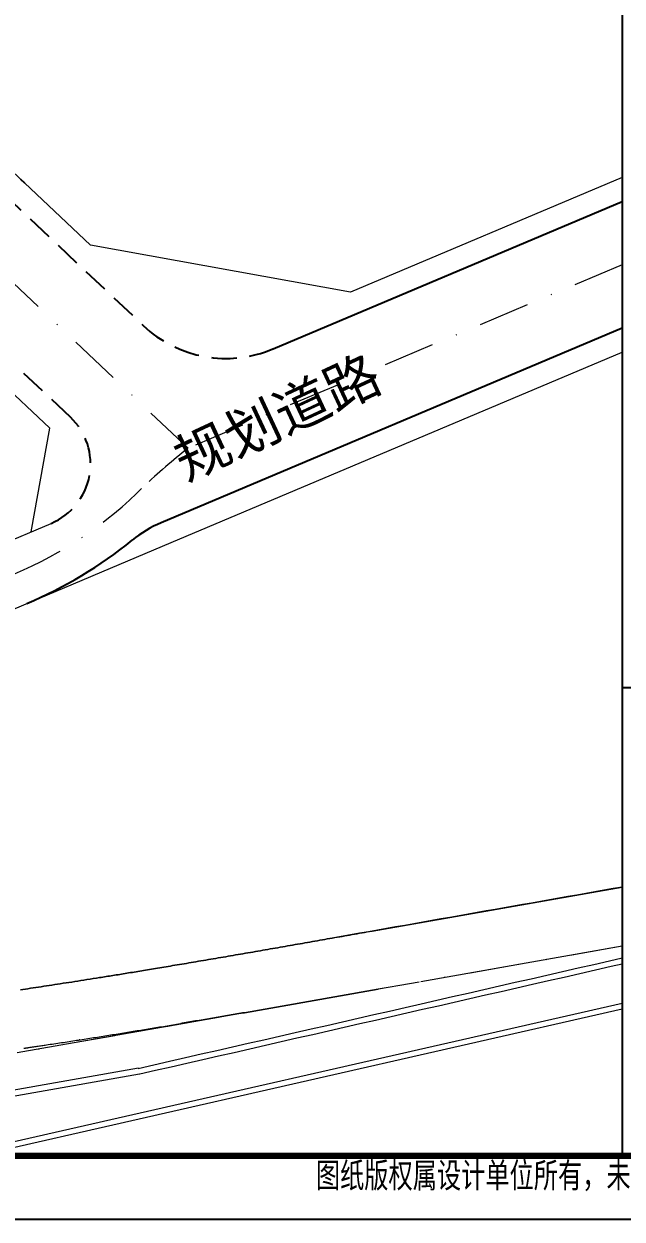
# Model space of a CAD drawing. Header units: millimetres. Extents: x 684647 to 685648, y 2545150 to 2545598.
# Drawn here: x 685487.2 to 685561.6, y 2545150.1 to 2545298.6 of the extents above; entities that cross this region are included whole.
import ezdxf

# ---------------------------------------------------------------- set-up
doc = ezdxf.new("R2010")
doc.units = ezdxf.units.MM
for name, pattern in [('ACAD_ISO05W100', [33, 24, -3, 0, -3, 0, -3]), ('ACAD_ISO10W100', [18, 12, -3, 0, -3]), ('DASHDOT', [25.4, 12.7, -6.35, 0, -6.35]), ('DASHED2', [9.525, 6.35, -3.175])]:
    doc.linetypes.add(name, pattern=pattern)
for name, color, linetype in [('14', 14, 'Continuous'), ('AXIS', 6, 'Continuous'), ('DY-规划项目范围', 222, 'ACAD_ISO05W100'), ('PUB_TITLE', 4, 'Continuous'), ('SZ-ShiPoXian', 1, 'Continuous'), ('XRoad', 5, 'Continuous')]:
    doc.layers.add(name, color=color, linetype=linetype)
for name, color, linetype, lineweight in [('JT-道路中线', 7, 'DASHDOT', 5), ('JT-道路名称-BZ', 7, 'Continuous', 5), ('JT-道路红线', 7, 'Continuous', 5)]:
    doc.layers.add(name, color=color, linetype=linetype, lineweight=lineweight)
doc.styles.add('HZTXT', font='romane.shx', dxfattribs={"width": 0.7, "bigfont": 'hztxt.shx'})
doc.styles.get("Standard").update_dxf_attribs({"font": ''})
doc.styles.get('Standard').set_extended_font_data('SimSun')

# ---------------------------------------------------------------- blocks, each defined once
blk = doc.blocks.new('图框')
at = {"layer": '14', "color": 14}
for p, q in [((97702, -27291), (97702, -111671)), ((97702, -27291), (97702, -111671)), ((97702, -94210), (121299, -94210))]:
    blk.add_line(p, q, dxfattribs=at)
at = {"layer": 'PUB_TITLE', "color": 14}
blk.add_lwpolyline([(-2490, -114031), (123660, -114031), (123660, -24931), (-2490, -24931)], close=True, dxfattribs=at)
at = {"layer": 'PUB_TITLE', "color": 14, "const_width": 236}
blk.add_lwpolyline([(3409, -111671), (121299, -111671), (121299, -27291), (3409, -27291)], close=True, dxfattribs=at)
at = {"layer": '14', "style": 'HZTXT', "width": 0.85}
blk.add_text('图纸版权属设计单位所有，未经许可，外人及外单位不得翻印复制作为其他工程之用。', height=1061.85, rotation=359.9997, dxfattribs=at).set_placement((86287, -112965))
blk = doc.blocks.new('REGERGEGWWWW')
at = {"layer": 'AXIS', "linetype": 'DASHDOT', "lineweight": 20, "ltscale": 0.5}
blk.add_line((687817.88, 2545276.48), (687636.07, 2545448.24), dxfattribs=at)
blk.add_line((687817.88, 2545276.48), (687636.07, 2545448.24), dxfattribs=at)
blk.add_lwpolyline([(687871.81, 2545299.25), (687817.88, 2545276.48)], dxfattribs=at)
for centre, radius, start, end in [((687884.48, 2545193.8), 106.17, 128.854, 132.7971), ((687776.86, 2545306.92), 50, 292.8863, 315.2179)]:
    blk.add_arc(centre, radius, start, end, dxfattribs=at)
at = {"layer": 'DY-规划项目范围', "color": 1, "linetype": 'ACAD_ISO10W100', "ltscale": 5}
blk.add_line((687817.93, 2545276.5), (687817.92, 2545276.5), dxfattribs=at)
at = {"layer": 'JT-道路中线', "lineweight": 20, "ltscale": 0.5}
blk.add_line((687871.81, 2545214.58), (687730.45, 2545189.66), dxfattribs=at)
blk.add_lwpolyline([(687842, 2545209.33), (687841.5, 2545209.24, -0.000063), (687837.76, 2545208.58, -0.000163), (687834.02, 2545207.92, -0.000263), (687830.28, 2545207.27, -0.000363), (687826.53, 2545206.62, -0.000463), (687822.79, 2545205.97, -0.000563), (687819.04, 2545205.34, -0.000663), (687815.29, 2545204.71, -0.000763), (687811.54, 2545204.1, -0.000863), (687807.79, 2545203.49, -0.000963), (687804.04, 2545202.9, -0.001063), (687800.28, 2545202.33, -0.000698), (687797.99, 2545201.99, -0.000158), (687797.49, 2545201.91)], format="xyb", dxfattribs=at)
at = {"layer": 'JT-道路红线', "linetype": 'ByBlock', "ltscale": 50}
for p, q in [((687800.71, 2545278.94), (687629.2, 2545440.97)), ((687798.39, 2545266.08), (687800.71, 2545278.94)), ((687774.35, 2545255.93), (687800.88, 2545267.13))]:
    blk.add_line(p, q, dxfattribs=at)
for points in [[(687871.81, 2545310.1), (687838.07, 2545295.86), (687805.75, 2545301.69), (687748.44, 2545355.84), (687747.86, 2545377.03), (687836.08, 2545469.82)], [(687871.81, 2545212.37), (687870.46, 2545212.06), (687868.51, 2545211.61), (687866.56, 2545211.17), (687864.6, 2545210.72), (687862.65, 2545210.28), (687860.7, 2545209.83), (687858.75, 2545209.38), (687856.79, 2545208.94), (687854.84, 2545208.49), (687852.89, 2545208.05), (687850.94, 2545207.6), (687848.99, 2545207.16), (687847.03, 2545206.71), (687845.08, 2545206.27), (687843.13, 2545205.82), (687841.18, 2545205.37), (687839.22, 2545204.93), (687837.27, 2545204.48), (687835.32, 2545204.04), (687833.37, 2545203.59), (687831.41, 2545203.15), (687829.46, 2545202.7), (687827.51, 2545202.25), (687825.56, 2545201.81), (687823.61, 2545201.36), (687821.65, 2545200.92), (687819.7, 2545200.47), (687817.75, 2545200.03), (687815.8, 2545199.58), (687813.84, 2545199.14), (687811.89, 2545198.69)], [(687788.4, 2545188.55), (687871.81, 2545207.53)], [(687811.86, 2545198.68), (687754.38, 2545188.55)]]:
    blk.add_lwpolyline(points, dxfattribs=at)
for points in [[(687628.16, 2545188.55, -0.111355), (687655.48, 2545207.83), (687660.66, 2545209.98), (687689.88, 2545222.08, -0.037901), (687718.07, 2545231.33), (687746.86, 2545238.41, 0.039585), (687777.47, 2545248.56), (687815.8, 2545264.75), (687871.81, 2545288.39)], [(687797.05, 2545209.18, 0.000392), (687798.31, 2545209.36, 0.000392), (687799.62, 2545209.56, 0.000392), (687800.96, 2545209.76, 0.000392), (687802.36, 2545209.98, 0.000392), (687803.8, 2545210.2, 0.000392), (687805.31, 2545210.44, 0.000392), (687806.88, 2545210.69, 0.000392), (687808.53, 2545210.95, 0.000392), (687810.27, 2545211.23, 0.000392), (687812.12, 2545211.54, 0.000392), (687814.09, 2545211.86, 0.000392), (687816.22, 2545212.22, 0.000392), (687818.56, 2545212.61, 0.00037), (687821.02, 2545213.03, 0.000326), (687823.48, 2545213.45, 0.000283), (687825.94, 2545213.87, 0.000239), (687828.41, 2545214.3, 0.000196), (687830.87, 2545214.73, 0.000152), (687833.34, 2545215.16, 0.000109), (687835.8, 2545215.6, 0.000065), (687838.27, 2545216.03, 0.000022), (687840.74, 2545216.47), (687871.81, 2545221.94)]]:
    blk.add_lwpolyline(points, format="xyb", dxfattribs=at)
at = {"layer": 'SZ-ShiPoXian', "color": 3}
blk.add_line((687797.59, 2545309.41), (687797.12, 2545309.84), dxfattribs=at)
at = {"layer": 'XRoad', "linetype": 'DASHED2', "ltscale": 0.5}
blk.add_line((687794.81, 2545308.24), (687812.3, 2545291.72), dxfattribs=at)
at = {"layer": 'XRoad'}
for p, q in [((687828.44, 2545288.8), (687871.81, 2545307.11)), ((687871.81, 2545291.38), (687814.56, 2545267.21))]:
    blk.add_line(p, q, dxfattribs=at)
at = {"layer": 'XRoad', "linetype": 'DASHED2', "ltscale": 0.5}
blk.add_lwpolyline([(687803.26, 2545280.32), (687780.19, 2545302.11)], dxfattribs=at)
for centre, radius, start, end in [((687822.6, 2545302.62), 15, 226.628, 292.8863), ((687797.77, 2545274.5), 8, 292.8863, 46.628)]:
    blk.add_arc(centre, radius, start, end, dxfattribs=at)
at = {"layer": 'XRoad'}
for centre, radius, start, end in [((687820.39, 2545253.39), 15, 112.8863, 129.1168), ((687776.86, 2545306.92), 54, 292.8863, 309.1168)]:
    blk.add_arc(centre, radius, start, end, dxfattribs=at)

msp = doc.modelspace()

# ---------------------------------------------------------------- linework, layer by layer
at = {"layer": 'JT-道路中线', "color": 1, "ltscale": 2, "flags": 128}
msp.add_lwpolyline([(685561.56, 2545184.02), (685420.2, 2545159.1)], dxfattribs=at)
msp.add_lwpolyline([(685531.75, 2545178.77), (685531.25, 2545178.68, -0.000063), (685527.51, 2545178.02, -0.000163), (685523.77, 2545177.36, -0.000263), (685520.03, 2545176.71, -0.000363), (685516.28, 2545176.06, -0.000463), (685512.54, 2545175.41, -0.000563), (685508.79, 2545174.78, -0.000663), (685505.04, 2545174.15, -0.000763), (685501.29, 2545173.54, -0.000863), (685497.54, 2545172.93, -0.000963), (685493.79, 2545172.34, -0.001063), (685490.03, 2545171.77, -0.000698), (685487.74, 2545171.42, -0.000158), (685487.24, 2545171.35)], format="xyb", dxfattribs=at)
at = {"layer": 'JT-道路红线'}
msp.add_lwpolyline([(685561.56, 2545191.38, -0.000012), (685525.55, 2545185.04, -0.000109), (685523.09, 2545184.6, -0.000152), (685520.62, 2545184.17, -0.000196), (685518.16, 2545183.74, -0.000239), (685515.69, 2545183.31, -0.000283), (685513.23, 2545182.89, -0.000326), (685510.77, 2545182.47, -0.00037), (685508.31, 2545182.05, -0.000392), (685505.97, 2545181.66, -0.000392), (685503.84, 2545181.3, -0.000392), (685501.87, 2545180.98, -0.000392), (685500.02, 2545180.67, -0.000392), (685498.28, 2545180.39, -0.000392), (685496.63, 2545180.13, -0.000392), (685495.06, 2545179.88, -0.000392), (685493.55, 2545179.64, -0.000392), (685492.11, 2545179.42, -0.000392), (685490.71, 2545179.2, -0.000392), (685489.37, 2545179, -0.000392), (685488.06, 2545178.8, -0.000392), (685486.8, 2545178.62, -0.000196)], format="xyb", dxfattribs=at)
for points in [[(685501.44, 2545168.85), (685503.39, 2545169.3), (685505.34, 2545169.74), (685507.3, 2545170.19), (685509.25, 2545170.64), (685511.2, 2545171.08), (685513.15, 2545171.53), (685515.11, 2545171.97), (685517.06, 2545172.42), (685519.01, 2545172.86), (685520.96, 2545173.31), (685522.91, 2545173.75), (685524.87, 2545174.2), (685526.82, 2545174.65), (685528.77, 2545175.09), (685530.72, 2545175.54), (685532.68, 2545175.98), (685534.63, 2545176.43), (685536.58, 2545176.87), (685538.53, 2545177.32), (685540.49, 2545177.77), (685542.44, 2545178.21), (685544.39, 2545178.66), (685546.34, 2545179.1), (685548.29, 2545179.55), (685550.25, 2545179.99), (685552.2, 2545180.44), (685554.15, 2545180.88), (685556.1, 2545181.33), (685558.06, 2545181.78), (685560.01, 2545182.22), (685561.56, 2545182.58)], [(685561.56, 2545176.2), (685481.53, 2545157.99)], [(685501.46, 2545168.86), (685439.81, 2545157.99)]]:
    msp.add_lwpolyline(points, dxfattribs=at)

# ---------------------------------------------------------------- block references
at = {"xscale": 0.003333333, "yscale": 0.003333333, "zscale": 0.003333333}
msp.add_blockref('图框', (685235.89, 2545530.23), dxfattribs=at)
msp.add_blockref('REGERGEGWWWW', (-2310.25, -30.56))

# ---------------------------------------------------------------- texts
at = {"layer": 'JT-道路名称-BZ', "linetype": 'Continuous'}
msp.add_text('规划道路', height=5, rotation=25, dxfattribs=at).set_placement((685507.39, 2545241.76))

doc.saveas('drawing.dxf')
